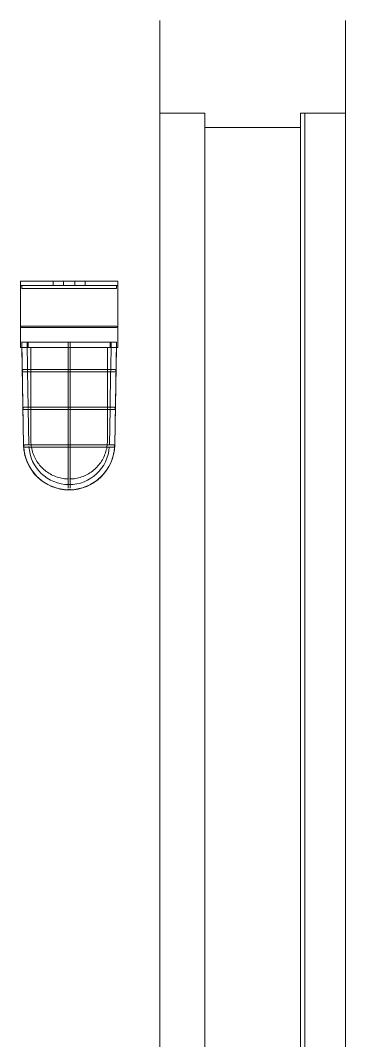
# Model space of a CAD drawing. Header units: inches. Extents: x 9661 to 15313, y -314 to 660.
# Drawn here: x 11729.35 to 11743.36, y 312 to 356 of the extents above; entities that cross this region are included whole.
import ezdxf

# ---------------------------------------------------------------- set-up
doc = ezdxf.new("R2010")
doc.units = ezdxf.units.IN
doc.header["$MEASUREMENT"] = 0
for name, color, linetype, lineweight in [('0-1', 7, 'Continuous', 5), ('0-4', 7, 'Continuous', 9), ('A-DOOR-4', 50, 'Continuous', 20), ('A-DOOR-FRAM-3', 7, 'Continuous', 9), ('A-DOOR-FRAM-4', 50, 'Continuous', 20), ('E-LITE-EQPM', 33, 'Continuous', 9), ('E-LITE-EQPM-1', 55, 'Continuous', 9)]:
    doc.layers.add(name, color=color, linetype=linetype, lineweight=lineweight)

# ---------------------------------------------------------------- blocks, each defined once
blk = doc.blocks.new('Lighting-Flood-Cooper-All-Pro-VT1730-LED - Lighting-Flood-Cooper-All-Pro-VT1730-LED-2281438-BUILDING SECTION - EAST_WEST - COURTYARD - LOOKING NORTH')
at = {"layer": 'E-LITE-EQPM'}
for p, q in [((11729.41308226891, 344.562499999956), (11729.41308226891, 344.4374999999561)), ((11731.16694501856, 344.5624999999558), (11731.25703328937, 344.5624999999558)), ((11731.64413124838, 344.5624999999558), (11731.73421951925, 344.5624999999558)), ((11733.48808226891, 344.4374999999559), (11733.48808226891, 344.562499999956)), ((11729.35058226891, 344.4374999999561), (11729.35058226891, 342.8124999999561)), ((11729.40323365333, 344.4374999999558), (11731.45058226891, 344.4374999999558)), ((11731.45058226891, 344.4374999999558), (11733.49793088449, 344.4374999999558)), ((11733.55058226891, 342.8124999999561), (11733.55058226891, 344.4374999999559)), ((11729.38183226891, 342.8124999999561), (11729.38183226891, 342.7499999999561)), ((11729.40323365333, 342.8124999999558), (11731.45058226891, 342.8124999999558)), ((11731.45058226891, 342.8124999999558), (11733.49793088449, 342.8124999999558)), ((11733.51933226891, 342.7499999999559), (11733.51933226891, 342.8124999999561)), ((11729.35058226891, 342.7499999999561), (11729.35058226891, 342.124999999956)), ((11729.40323365333, 342.7499999999558), (11731.45058226891, 342.7499999999558)), ((11731.45058226891, 342.7499999999558), (11733.49793088449, 342.7499999999558)), ((11733.55058226891, 342.124999999956), (11733.55058226891, 342.7499999999559)), ((11729.40323365333, 342.1249999999558), (11731.45058226891, 342.1249999999558)), ((11729.41100254631, 342.124999999956), (11729.48861865958, 337.6783758488518)), ((11729.66053537372, 340.9113018864432), (11729.63935019434, 342.1249999999558)), ((11729.68246847228, 342.124999999956), (11729.68246847228, 341.8992191039206)), ((11729.68246847228, 341.8992191039204), (11731.40542423104, 341.8992191039204)), ((11729.80057380751, 341.8992191039206), (11729.80057380751, 337.8710982361207)), ((11731.40370726891, 342.1258179569101), (11731.40370726891, 337.6791938058059)), ((11731.45058226891, 342.1249999999558), (11733.49793088449, 342.1249999999558)), ((11731.49574030736, 341.8992191039204), (11733.21869606554, 341.8992191039204)), ((11731.49745726891, 337.6791938058059), (11731.49745726891, 342.1258179569101)), ((11733.10059073032, 337.8710982361205), (11733.10059073032, 341.8992191039206)), ((11733.21869606554, 341.8992191039206), (11733.21869606554, 342.124999999956)), ((11733.24028168546, 340.8913948489021), (11733.26181434347, 342.1249999999558)), ((11733.41254587824, 337.6783758488518), (11733.49016199151, 342.124999999956)), ((11729.87722943557, 340.9396381025955), (11729.59753124272, 340.9396381025956)), ((11729.59916765506, 340.8458881025956), (11730.78404039465, 340.8458881025955)), ((11729.6526572725, 340.9396381025955), (11729.75918393654, 340.9396381025955)), ((11729.7592970234, 340.8458881025955), (11729.65427606952, 340.8458881025955)), ((11729.68886955385, 339.2880377935403), (11729.66083511625, 340.8941296481749)), ((11733.25717343703, 340.9396381025955), (11732.31401694706, 340.9396381025955)), ((11733.02421514182, 340.8458881025955), (11733.25557805297, 340.8458881025955)), ((11733.2468884683, 340.8458881025955), (11733.14186751442, 340.8458881025955)), ((11733.14198060128, 340.9396381025955), (11733.24850726531, 340.9396381025955)), ((11733.21208753531, 339.2761530684467), (11733.23997639801, 340.8739049423526)), ((11729.9151797437, 339.3146381025956), (11729.62589572323, 339.3146381025956)), ((11729.64222539904, 339.3146381025956), (11729.75211889658, 339.3146381025956)), ((11729.716896756, 337.6823604578464), (11729.68937093771, 339.259313531799)), ((11729.76341128264, 339.3146381025957), (11729.80339092451, 339.3146381025957)), ((11733.27526881458, 339.3146381025955), (11732.29982850749, 339.3146381025955)), ((11733.08652840216, 339.3146381025957), (11733.12722577336, 339.3146381025957)), ((11733.14904564124, 339.3146381025955), (11733.25893913877, 339.3146381025955)), ((11733.18426778181, 337.6823604578464), (11733.21158105445, 339.2471367993705)), ((11729.62753213557, 339.2208881025956), (11730.7766568084, 339.2208881025955)), ((11729.75153709605, 339.2208881025956), (11729.64387642542, 339.2208881025956)), ((11729.81463613566, 339.2208881025958), (11729.77393876446, 339.2208881025958)), ((11732.98566055976, 339.2208881025955), (11733.27363240225, 339.2208881025955)), ((11733.13775325518, 339.2208881025958), (11733.09777361331, 339.2208881025958)), ((11733.2572881124, 339.2208881025955), (11733.14962744176, 339.2208881025955)), ((11730.61470565325, 337.6896381025956), (11729.65427970252, 337.6896381025956)), ((11729.65792938639, 337.5958881025956), (11730.24644199949, 337.5958881025956)), ((11729.67085628909, 337.6896381025956), (11729.77142123942, 337.6896381025956)), ((11729.78523454293, 337.5958881025956), (11729.68754394601, 337.5958881025956)), ((11730.61484079555, 337.5958881025956), (11731.02011667314, 337.5958881025956)), ((11731.49745726891, 337.3031312350009), (11731.49745726891, 337.594800794269)), ((11732.28632374227, 337.5958881025955), (11733.24323515142, 337.5958881025955)), ((11733.2468848353, 337.6896381025955), (11732.65466240409, 337.6896381025955)), ((11733.2136205918, 337.5958881025955), (11733.1027421614, 337.5958881025955)), ((11733.12145939537, 337.6896381025955), (11733.23030824873, 337.6896381025955)), ((11731.40370726891, 336.492241220154), (11731.40370726891, 335.9786724492122)), ((11731.40370726891, 335.991086537403), (11731.40370726891, 336.2062154071801)), ((11731.40370726891, 335.9793657968725), (11731.40370726891, 336.2059592330337)), ((11731.49745726891, 336.2062154071801), (11731.49745726891, 335.9910865374027)), ((11731.49745726891, 336.2059592330337), (11731.49745726891, 335.9793657968725)), ((11731.49745726891, 335.9786724492122), (11731.49745726891, 336.2059592330337)), ((11731.40370726891, 335.8441934931814), (11731.40370726891, 335.9779254216012)), ((11731.49745726891, 335.9779254216012), (11731.49745726891, 335.8441934931814))]:
    blk.add_line(p, q, dxfattribs=at)
at = {"layer": 'E-LITE-EQPM', "flags": 128}
for points in [[(11729.47862056278, 340.8458881025959), (11729.47674606274, 340.8459255975962), (11729.4748745615, 340.8460380226129), (11729.47300905306, 340.8462251977901), (11729.47115252185, 340.8464868236877), (11729.4693079379, 340.8468224817595), (11729.46747825217, 340.8472316350246), (11729.46566639175, 340.8477136289251), (11729.46387525525, 340.8482676923732), (11729.4621077081, 340.8488929389858), (11729.46036657799, 340.8495883685019), (11729.45865465035, 340.8503528683823), (11729.45697466393, 340.8511852155905), (11729.45532930632, 340.8520840785484), (11729.45372120975, 340.853048019267), (11729.45215294684, 340.8540754956468), (11729.45062702647, 340.8551648639449), (11729.44914588978, 340.8563143814044), (11729.44771190628, 340.8575222090424), (11729.44632737004, 340.8587864145924), (11729.44499449602, 340.8601049755953), (11729.44371541653, 340.8614757826344), (11729.44249217783, 340.8628966427115), (11729.44132673684, 340.8643652827532), (11729.44022095802, 340.8658793532486), (11729.43917661037, 340.8674364320083), (11729.43819536463, 340.8690340280381), (11729.43727879058, 340.8706695855251), (11729.43642835455, 340.8723404879265), (11729.43564541706, 340.874044062155), (11729.43493123063, 340.8757775828547), (11729.43428693781, 340.8775382767628), (11729.43371356933, 340.8793233271443), (11729.43321204246, 340.8811298782997), (11729.43278315954, 340.8829550401322), (11729.43242760669, 340.8847958927724), (11729.43214595271, 340.8866494912488), (11729.43193864819, 340.8885128701991), (11729.43180602478, 340.8903830486146), (11729.43174829465, 340.8922570346088), (11729.43176555014, 340.8941318302036), (11729.43185776366, 340.8960044361265), (11729.43202478768, 340.8978718566069), (11729.432266355, 340.8997311041711), (11729.43258207917, 340.9015792044191), (11729.43297145508, 340.9034132007845), (11729.43343385984, 340.905230159265), (11729.43396855367, 340.9070271731142), (11729.4345746812, 340.9088013674936), (11729.43525127274, 340.9105499040703), (11729.4359972459, 340.912269985559), (11729.43681140727, 340.9139588601962), (11729.43769245436, 340.9156138261428), (11729.43863897771, 340.9172322358062), (11729.43964946306, 340.9188115000762), (11729.44072229385, 340.9203490924672), (11729.44185575379, 340.9218425531589), (11729.44304802959, 340.923289492933), (11729.44429721384, 340.9246875969945), (11729.44560130814, 340.9260346286753), (11729.44695822619, 340.9273284330118), (11729.44836579723, 340.9285669401931), (11729.44982176945, 340.9297481688722), (11729.45132381358, 340.930870229335), (11729.4528695267, 340.931931326524), (11729.45445643598, 340.9329297629101), (11729.4560820027, 340.933863941208), (11729.45774362632, 340.9347323669321), (11729.45943864858, 340.935533650786), (11729.46116435781, 340.9362665108869), (11729.46291799324, 340.9369297748146), (11729.46469674944, 340.9375223814886), (11729.46649778076, 340.9380433828645), (11729.46831820596, 340.9384919454511), (11729.47015511272, 340.9388673516443), (11729.4720055624, 340.9391690008741), (11729.47386659467, 340.9393964105658), (11729.47573523228, 340.9395492169128), (11729.47760848579, 340.9396271754574), (11729.47862056278, 340.9396381025957)], [(11731.45058226891, 340.9396381025957), (11731.37172483324, 340.9396381025957), (11731.29299355265, 340.9396381025957), (11731.21451438038, 340.9396381025957), (11731.13641286638, 340.9396381025957), (11731.0588139564, 340.9396381025957), (11730.98184179215, 340.9396381025957), (11730.90561951267, 340.9396381025957), (11730.83026905735, 340.9396381025957), (11730.75591097084, 340.9396381025957), (11730.68266421021, 340.9396381025957), (11730.61064595467, 340.9396381025957), (11730.53997141806, 340.9396381025957), (11730.47075366455, 340.9396381025957), (11730.40310342779, 340.9396381025957), (11730.33712893372, 340.9396381025957), (11730.27293572747, 340.9396381025957), (11730.21062650446, 340.9396381025957), (11730.15030094618, 340.9396381025957), (11730.09205556062, 340.9396381025957), (11730.035983528, 340.9396381025957), (11729.9821745516, 340.9396381025957), (11729.9307147143, 340.9396381025957), (11729.88168634086, 340.9396381025957), (11729.83516786624, 340.9396381025957), (11729.79123371005, 340.9396381025957), (11729.74995415758, 340.9396381025957), (11729.71139524731, 340.9396381025957), (11729.67561866527, 340.9396381025957), (11729.64268164635, 340.9396381025957), (11729.61263688277, 340.9396381025957), (11729.58553243973, 340.9396381025957), (11729.56141167855, 340.9396381025957), (11729.54031318733, 340.9396381025957), (11729.52227071913, 340.9396381025957), (11729.50731313806, 340.9396381025957), (11729.49546437305, 340.9396381025957), (11729.48674337961, 340.9396381025957), (11729.48116410947, 340.9396381025957), (11729.47873548826, 340.9396381025957), (11729.47862056278, 340.9396381025957)], [(11729.47862056278, 340.9396381025957), (11729.48019792181, 340.9396381025957), (11729.48492747548, 340.9396381025957), (11729.49280165749, 340.9396381025957), (11729.50380787085, 340.9396381025957), (11729.51792850795, 340.9396381025957), (11729.53514097879, 340.9396381025957), (11729.55541774709, 340.9396381025957), (11729.57872637435, 340.9396381025957)], [(11729.58553243973, 340.8458881025959), (11729.56141167855, 340.8458881025959), (11729.54031318733, 340.8458881025959), (11729.52227071913, 340.8458881025959), (11729.50731313806, 340.8458881025959), (11729.49546437305, 340.8458881025959), (11729.48674337961, 340.8458881025959), (11729.48116410947, 340.8458881025959), (11729.47873548826, 340.8458881025959), (11729.47862056278, 340.8458881025959)], [(11729.47862056278, 340.8458881025959), (11729.48019792181, 340.8458881025959), (11729.48492747548, 340.8458881025959), (11729.49280165749, 340.8458881025959), (11729.50380787085, 340.8458881025959), (11729.51792850795, 340.8458881025959), (11729.53514097879, 340.8458881025959), (11729.55541774709, 340.8458881025959), (11729.57872637435, 340.8458881025959), (11729.60502957173, 340.8458881025959), (11729.63428525973, 340.8458881025959), (11729.66644663548, 340.8458881025959), (11729.70146224766, 340.8458881025959), (11729.73927607874, 340.8458881025959), (11729.77982763467, 340.8458881025959), (11729.8230520416, 340.8458881025959), (11729.86888014971, 340.8458881025959), (11729.9172386438, 340.8458881025959), (11729.96805016059, 340.8458881025959), (11730.02123341251, 340.8458881025959), (11730.07670331767, 340.8458881025959), (11730.13437113609, 340.8458881025959), (11730.19414461153, 340.8458881025959), (11730.25592811921, 340.8458881025959), (11730.31962281868, 340.8458881025959), (11730.38512681201, 340.8458881025959), (11730.45233530678, 340.8458881025959), (11730.52114078375, 340.8458881025957), (11730.59143316882, 340.8458881025957), (11730.66310000918, 340.8458881025957), (11730.73602665316, 340.8458881025957), (11730.8100964337, 340.8458881025957), (11730.88519085495, 340.8458881025957), (11730.96118978185, 340.8458881025957), (11731.03797163233, 340.8458881025957), (11731.11541357181, 340.8458881025957), (11731.19339170971, 340.8458881025957), (11731.27178129763, 340.8458881025957), (11731.35045692897, 340.8458881025957), (11731.4292927395, 340.8458881025957), (11731.45058226891, 340.8458881025957)], [(11729.66644663548, 340.9396381025957), (11729.70146224766, 340.9396381025957), (11729.73927607874, 340.9396381025957), (11729.77982763467, 340.9396381025957)], [(11729.79123371005, 340.8458881025959), (11729.74995415758, 340.8458881025959), (11729.71139524731, 340.8458881025959), (11729.67561866527, 340.8458881025959)], [(11733.42254397504, 340.9396381025957), (11733.42096661601, 340.9396381025957), (11733.41623706234, 340.9396381025957), (11733.40836288033, 340.9396381025957), (11733.39735666697, 340.9396381025957), (11733.38323602987, 340.9396381025957), (11733.36602355903, 340.9396381025957), (11733.34574679073, 340.9396381025957), (11733.32243816347, 340.9396381025957), (11733.29613496609, 340.9396381025957), (11733.26687927809, 340.9396381025957), (11733.23471790234, 340.9396381025957), (11733.19970229016, 340.9396381025957), (11733.16188845908, 340.9396381025957), (11733.12133690315, 340.9396381025957), (11733.07811249622, 340.9396381025957), (11733.03228438811, 340.9396381025957), (11732.98392589402, 340.9396381025957), (11732.93311437723, 340.9396381025957), (11732.87993112532, 340.9396381025957), (11732.82446122015, 340.9396381025957), (11732.76679340174, 340.9396381025957), (11732.70701992629, 340.9396381025957), (11732.64523641861, 340.9396381025957), (11732.58154171915, 340.9396381025957), (11732.51603772582, 340.9396381025957), (11732.44882923104, 340.9396381025957), (11732.38002375407, 340.9396381025957), (11732.309731369, 340.9396381025957), (11732.23806452864, 340.9396381025957), (11732.16513788466, 340.9396381025957), (11732.09106810412, 340.9396381025957), (11732.01597368287, 340.9396381025957), (11731.93997475597, 340.9396381025957), (11731.86319290549, 340.9396381025957), (11731.78575096601, 340.9396381025957), (11731.70777282811, 340.9396381025957), (11731.62938324019, 340.9396381025957), (11731.55070760885, 340.9396381025957), (11731.47187179832, 340.9396381025957), (11731.45058226891, 340.9396381025957)], [(11731.45058226891, 340.8458881025957), (11731.52943970458, 340.8458881025957), (11731.60817098518, 340.8458881025957), (11731.68665015744, 340.8458881025957), (11731.76475167144, 340.8458881025957), (11731.84235058142, 340.8458881025957), (11731.91932274567, 340.8458881025957), (11731.99554502515, 340.8458881025957), (11732.07089548048, 340.8458881025957), (11732.14525356699, 340.8458881025957), (11732.21850032761, 340.8458881025957), (11732.29051858315, 340.8458881025957), (11732.36119311977, 340.8458881025957), (11732.43041087328, 340.8458881025957), (11732.49806111004, 340.8458881025957), (11732.5640356041, 340.8458881025957), (11732.62822881035, 340.8458881025957), (11732.69053803336, 340.8458881025957), (11732.75086359165, 340.8458881025957), (11732.8091089772, 340.8458881025957), (11732.86518100982, 340.8458881025957), (11732.91898998622, 340.8458881025957), (11732.97044982353, 340.8458881025957), (11733.01947819696, 340.8458881025957), (11733.06599667158, 340.8458881025957), (11733.10993082777, 340.8458881025957), (11733.15121038024, 340.8458881025957), (11733.18976929051, 340.8458881025957), (11733.22554587255, 340.8458881025957), (11733.25848289147, 340.8458881025957), (11733.28852765505, 340.8458881025957), (11733.3156320981, 340.8458881025957), (11733.33975285927, 340.8458881025957), (11733.36085135049, 340.8458881025957), (11733.37889381869, 340.8458881025957), (11733.39385139976, 340.8458881025957), (11733.40570016477, 340.8458881025957), (11733.41442115821, 340.8458881025957), (11733.42000042835, 340.8458881025957), (11733.42242904956, 340.8458881025957), (11733.42254397504, 340.8458881025957)], [(11733.10993082777, 340.9396381025957), (11733.15121038024, 340.9396381025957), (11733.18976929051, 340.9396381025957), (11733.22554587255, 340.9396381025957)], [(11733.23471790234, 340.8458881025957), (11733.19970229016, 340.8458881025957), (11733.16188845908, 340.8458881025957), (11733.12133690315, 340.8458881025957)], [(11733.31563209809, 340.9396381025957), (11733.33975285926, 340.9396381025957), (11733.36085135049, 340.9396381025957), (11733.37889381869, 340.9396381025957), (11733.39385139976, 340.9396381025957), (11733.40570016477, 340.9396381025957), (11733.41442115821, 340.9396381025957), (11733.42000042835, 340.9396381025957), (11733.42242904956, 340.9396381025957), (11733.42254397504, 340.9396381025957)], [(11733.42254397504, 340.8458881025957), (11733.42096661601, 340.8458881025957), (11733.41623706234, 340.8458881025957), (11733.40836288033, 340.8458881025957), (11733.39735666697, 340.8458881025957), (11733.38323602987, 340.8458881025957), (11733.36602355903, 340.8458881025957), (11733.34574679073, 340.8458881025957), (11733.32243816347, 340.8458881025957)], [(11733.42254397504, 340.9396381025957), (11733.42441847508, 340.9396006075956), (11733.42628997632, 340.9394881825785), (11733.42815548476, 340.9393010074015), (11733.43001201598, 340.9390393815041), (11733.43185659992, 340.9387037234321), (11733.43368628565, 340.938294570167), (11733.43549814607, 340.9378125762665), (11733.43728928257, 340.9372585128184), (11733.43905682972, 340.9366332662056), (11733.44079795983, 340.9359378366896), (11733.44250988746, 340.9351733368092), (11733.44418987389, 340.9343409896009), (11733.4458352315, 340.9334421266432), (11733.44744332807, 340.9324781859245), (11733.44901159098, 340.9314507095447), (11733.45053751135, 340.9303613412466), (11733.45201864804, 340.9292118237872), (11733.45345263154, 340.9280039961492), (11733.45483716778, 340.9267397905994), (11733.4561700418, 340.9254212295965), (11733.45744912129, 340.924050422557), (11733.45867235999, 340.92262956248), (11733.45983780098, 340.9211609224384), (11733.4609435798, 340.9196468519428), (11733.46198792745, 340.9180897731833), (11733.46296917319, 340.9164921771535), (11733.46388574724, 340.9148566196663), (11733.46473618327, 340.913185717265), (11733.46551912076, 340.9114821430368), (11733.4662333072, 340.9097486223369), (11733.46687760001, 340.9079879284288), (11733.46745096849, 340.9062028780473), (11733.46795249536, 340.9043963268921), (11733.46838137828, 340.9025711650594), (11733.46873693113, 340.9007303124192), (11733.46901858511, 340.8988767139429), (11733.46922588963, 340.8970133349927), (11733.46935851304, 340.895143156577), (11733.46941624318, 340.893269170583), (11733.46939898768, 340.8913943749878), (11733.46930677416, 340.889521769065), (11733.46913975014, 340.8876543485845), (11733.46889818282, 340.8857951010204), (11733.46858245866, 340.8839470007727), (11733.46819308274, 340.8821130044071), (11733.46773067798, 340.8802960459266), (11733.46719598415, 340.8784990320772), (11733.46658985662, 340.876724837698), (11733.46591326508, 340.8749763011213), (11733.46516729192, 340.8732562196327), (11733.46435313055, 340.8715673449954), (11733.46347208345, 340.8699123790489), (11733.46252556011, 340.8682939693854), (11733.46151507476, 340.8667147051152), (11733.46044224397, 340.8651771127243), (11733.45930878403, 340.8636836520327), (11733.45811650824, 340.8622367122586), (11733.45686732398, 340.8608386081969), (11733.45556322969, 340.8594915765163), (11733.45420631163, 340.8581977721798), (11733.45279874059, 340.8569592649984), (11733.45134276837, 340.8557780363192), (11733.44984072424, 340.8546559758566), (11733.44829501112, 340.8535948786678), (11733.44670810184, 340.8525964422817), (11733.44508253512, 340.8516622639834), (11733.4434209115, 340.8507938382594), (11733.44172588924, 340.8499925544054), (11733.44000018001, 340.8492596943047), (11733.43824654458, 340.8485964303769), (11733.43646778838, 340.848003823703), (11733.43466675706, 340.8474828223269), (11733.43284633186, 340.8470342597404), (11733.4310094251, 340.8466588535473), (11733.42915897542, 340.8463572043177), (11733.42729794315, 340.8461297946258), (11733.42542930554, 340.8459769882787), (11733.42355605203, 340.8458990297341), (11733.42254397504, 340.8458881025957)], [(11729.50643189084, 339.2208881025958), (11729.5045573908, 339.2209255975961), (11729.50268588956, 339.2210380226128), (11729.50082038112, 339.2212251977903), (11729.4989638499, 339.2214868236875), (11729.49711926596, 339.2218224817595), (11729.49528958022, 339.2222316350247), (11729.49347771981, 339.222713628925), (11729.49168658331, 339.2232676923733), (11729.48991903615, 339.2238929389858), (11729.48817790604, 339.2245883685018), (11729.48646597841, 339.2253528683824), (11729.48478599198, 339.2261852155905), (11729.48314063438, 339.2270840785484), (11729.48153253781, 339.2280480192671), (11729.4799642749, 339.2290754956469), (11729.47843835452, 339.230164863945), (11729.47695721784, 339.2313143814044), (11729.47552323434, 339.2325222090423), (11729.4741386981, 339.2337864145924), (11729.47280582408, 339.2351049755952), (11729.47152674459, 339.2364757826346), (11729.47030350589, 339.2378966427116), (11729.4691380649, 339.2393652827533), (11729.46803228607, 339.2408793532487), (11729.46698793842, 339.2424364320081), (11729.46600669268, 339.244034028038), (11729.46509011864, 339.2456695855251), (11729.46423968261, 339.2473404879266), (11729.46345674511, 339.249044062155), (11729.46274255868, 339.2507775828548), (11729.46209826586, 339.2525382767627), (11729.46152489739, 339.2543233271443), (11729.46102337052, 339.2561298782996), (11729.4605944876, 339.2579550401322), (11729.46023893474, 339.2597958927723), (11729.45995728077, 339.2616494912487), (11729.45974997625, 339.2635128701991), (11729.45961735284, 339.2653830486145), (11729.4595596227, 339.2672570346087), (11729.45957687819, 339.2691318302037), (11729.45966909171, 339.2710044361264), (11729.45983611574, 339.272871856607), (11729.46007768306, 339.274731104171), (11729.46039340722, 339.2765792044189), (11729.46078278314, 339.2784132007847), (11729.46124518789, 339.280230159265), (11729.46177988173, 339.2820271731142), (11729.46238600926, 339.2838013674934), (11729.4630626008, 339.2855499040703), (11729.46380857396, 339.2872699855591), (11729.46462273532, 339.2889588601961), (11729.46550378242, 339.2906138261427), (11729.46645030576, 339.2922322358062), (11729.46746079111, 339.2938115000763), (11729.46853362191, 339.2953490924671), (11729.46966708185, 339.2968425531589), (11729.47085935764, 339.2982894929331), (11729.4721085419, 339.2996875969945), (11729.47341263619, 339.3010346286753), (11729.47476955425, 339.3023284330119), (11729.47617712529, 339.3035669401932), (11729.4776330975, 339.3047481688722), (11729.47913514164, 339.3058702293349), (11729.48068085475, 339.3069313265239), (11729.48226776403, 339.30792976291), (11729.48389333076, 339.3088639412081), (11729.48555495437, 339.309732366932), (11729.48724997663, 339.3105336507861), (11729.48897568586, 339.3112665108869), (11729.4907293213, 339.3119297748145), (11729.49250807749, 339.3125223814886), (11729.49430910882, 339.3130433828645), (11729.49612953401, 339.3134919454512), (11729.49796644078, 339.3138673516443), (11729.49981689046, 339.3141690008738), (11729.50167792273, 339.3143964105657), (11729.50354656033, 339.3145492169127), (11729.50541981385, 339.3146271754573), (11729.50643189084, 339.3146381025957)], [(11731.45058226891, 339.3146381025957), (11731.37283698973, 339.3146381025957), (11731.29521608642, 339.3146381025957), (11731.21784373585, 339.3146381025957), (11731.14084371729, 339.3146381025957), (11731.06433921433, 339.3146381025957), (11730.98845261787, 339.3146381025957), (11730.91330533027, 339.3146381025957), (11730.83901757116, 339.3146381025957), (11730.7657081851, 339.3146381025957), (11730.69349445148, 339.3146381025957), (11730.62249189687, 339.3146381025957), (11730.55281411019, 339.3146381025957), (11730.48457256106, 339.3146381025957), (11730.4178764214, 339.3146381025957), (11730.35283239078, 339.3146381025957), (11730.2895445258, 339.3146381025957), (11730.22811407354, 339.3146381025957), (11730.1686393096, 339.3146381025957), (11730.11121538094, 339.3146381025957), (11730.05593415358, 339.3146381025957), (11730.00288406569, 339.3146381025957), (11729.9521499861, 339.3146381025957), (11729.90381307852, 339.3146381025957), (11729.85795067169, 339.3146381025957), (11729.81463613566, 339.3146381025957), (11729.77393876447, 339.3146381025957), (11729.73592366521, 339.3146381025957), (11729.70065165395, 339.3146381025957), (11729.66817915837, 339.3146381025957), (11729.63855812755, 339.3146381025957), (11729.61183594881, 339.3146381025957), (11729.58805537193, 339.3146381025957), (11729.56725444077, 339.3146381025957), (11729.54946643238, 339.3146381025957), (11729.53471980378, 339.3146381025957), (11729.52303814643, 339.3146381025957), (11729.51444014849, 339.3146381025957), (11729.50893956492, 339.3146381025957), (11729.50654519547, 339.3146381025957), (11729.50643189084, 339.3146381025957)], [(11729.50643189084, 339.3146381025957), (11729.50798700378, 339.3146381025957), (11729.51264985474, 339.3146381025957), (11729.52041298416, 339.3146381025957), (11729.53126397269, 339.3146381025957), (11729.54518546106, 339.3146381025957), (11729.56215517786, 339.3146381025957), (11729.58214597517, 339.3146381025957), (11729.60512587197, 339.3146381025957)], [(11733.39473264698, 339.3146381025957), (11733.39317753405, 339.3146381025957), (11733.38851468308, 339.3146381025957), (11733.38075155366, 339.3146381025957), (11733.36990056513, 339.3146381025957), (11733.35597907676, 339.3146381025957), (11733.33900935996, 339.3146381025957), (11733.31901856265, 339.3146381025957), (11733.29603866586, 339.3146381025957), (11733.2701064325, 339.3146381025957), (11733.24126334863, 339.3146381025957), (11733.20955555702, 339.3146381025957), (11733.17503378338, 339.3146381025957), (11733.13775325518, 339.3146381025957), (11733.09777361331, 339.3146381025957), (11733.05515881667, 339.3146381025957), (11733.00997703985, 339.3146381025957), (11732.96230056405, 339.3146381025957), (11732.91220566146, 339.3146381025957), (11732.85977247323, 339.3146381025957), (11732.80508488129, 339.3146381025957), (11732.74823037412, 339.3146381025957), (11732.68929990679, 339.3146381025957), (11732.62838775549, 339.3146381025957), (11732.56559136667, 339.3146381025957), (11732.50101120114, 339.3146381025957), (11732.4347505734, 339.3146381025957), (11732.36691548632, 339.3146381025957), (11732.29761446156, 339.3146381025957), (11732.22695836599, 339.3146381025957), (11732.15506023427, 339.3146381025957), (11732.0820350881, 339.3146381025957), (11732.00799975212, 339.3146381025957), (11731.93307266707, 339.3146381025957), (11731.85737370031, 339.3146381025957), (11731.78102395404, 339.3146381025957), (11731.70414557156, 339.3146381025957), (11731.62686154189, 339.3146381025957), (11731.54929550299, 339.3146381025957), (11731.47157154397, 339.3146381025957), (11731.45058226891, 339.3146381025957)], [(11733.28932858901, 339.3146381025957), (11733.31310916589, 339.3146381025957), (11733.33391009705, 339.3146381025957), (11733.35169810544, 339.3146381025957), (11733.36644473404, 339.3146381025957), (11733.37812639139, 339.3146381025957), (11733.38672438933, 339.3146381025957), (11733.39222497291, 339.3146381025957), (11733.39461934235, 339.3146381025957), (11733.39473264698, 339.3146381025957)], [(11733.39473264698, 339.3146381025957), (11733.39660714702, 339.3146006075955), (11733.39847864826, 339.3144881825787), (11733.4003441567, 339.3143010074014), (11733.40220068792, 339.314039381504), (11733.40404527186, 339.313703723432), (11733.4058749576, 339.3132945701669), (11733.40768681801, 339.3128125762665), (11733.40947795451, 339.3122585128185), (11733.41124550167, 339.3116332662057), (11733.41298663178, 339.3109378366897), (11733.41469855941, 339.3101733368091), (11733.41637854584, 339.309340989601), (11733.41802390344, 339.3084421266431), (11733.41963200001, 339.3074781859246), (11733.42120026292, 339.3064507095446), (11733.4227261833, 339.3053613412465), (11733.42420731998, 339.3042118237873), (11733.42564130348, 339.3030039961494), (11733.42702583972, 339.3017397905993), (11733.42835871375, 339.3004212295965), (11733.42963779323, 339.2990504225569), (11733.43086103193, 339.2976295624801), (11733.43202647292, 339.2961609224384), (11733.43313225175, 339.2946468519428), (11733.4341765994, 339.2930897731834), (11733.43515784514, 339.2914921771535), (11733.43607441918, 339.2898566196664), (11733.43692485521, 339.2881857172649), (11733.43770779271, 339.2864821430367), (11733.43842197914, 339.2847486223368), (11733.43906627196, 339.2829879284288), (11733.43963964044, 339.2812028780472), (11733.4401411673, 339.2793963268919), (11733.44057005022, 339.2775711650595), (11733.44092560308, 339.2757303124192), (11733.44120725705, 339.2738767139428), (11733.44141456157, 339.2720133349924), (11733.44154718498, 339.270143156577), (11733.44160491512, 339.2682691705829), (11733.44158765963, 339.2663943749878), (11733.44149544611, 339.2645217690651), (11733.44132842209, 339.2626543485845), (11733.44108685476, 339.2607951010205), (11733.4407711306, 339.2589470007727), (11733.44038175468, 339.257113004407), (11733.43991934993, 339.2552960459267), (11733.43938465609, 339.2534990320773), (11733.43877852856, 339.2517248376981), (11733.43810193702, 339.2499763011213), (11733.43735596387, 339.2482562196326), (11733.4365418025, 339.2465673449954), (11733.4356607554, 339.2449123790488), (11733.43471423206, 339.2432939693853), (11733.43370374671, 339.2417147051152), (11733.43263091591, 339.2401771127244), (11733.43149745597, 339.2386836520326), (11733.43030518018, 339.2372367122586), (11733.42905599592, 339.235838608197), (11733.42775190163, 339.2344915765164), (11733.42639498357, 339.2331977721798), (11733.42498741253, 339.2319592649983), (11733.42353144032, 339.2307780363194), (11733.42202939618, 339.2296559758568), (11733.42048368306, 339.2285948786678), (11733.41889677379, 339.2275964422815), (11733.41727120706, 339.2266622639835), (11733.41560958345, 339.2257938382595), (11733.41391456119, 339.2249925544056), (11733.41218885195, 339.2242596943048), (11733.41043521652, 339.223596430377), (11733.40865646033, 339.2230038237029), (11733.406855429, 339.222482822327), (11733.40503500381, 339.2220342597403), (11733.40319809704, 339.2216588535472), (11733.40134764736, 339.2213572043177), (11733.39948661509, 339.2211297946258), (11733.39761797749, 339.2209769882788), (11733.39574472397, 339.2208990297342), (11733.39473264698, 339.2208881025958)], [(11729.6118359488, 339.2208881025958), (11729.58805537193, 339.2208881025958), (11729.56725444077, 339.2208881025958), (11729.54946643238, 339.2208881025958), (11729.53471980378, 339.2208881025958), (11729.52303814643, 339.2208881025958), (11729.51444014849, 339.2208881025958), (11729.50893956491, 339.2208881025958), (11729.50654519547, 339.2208881025958), (11729.50643189084, 339.2208881025958)], [(11729.50643189084, 339.2208881025958), (11729.50798700378, 339.2208881025958), (11729.51264985474, 339.2208881025958), (11729.52041298416, 339.2208881025958), (11729.53126397269, 339.2208881025958), (11729.54518546106, 339.2208881025958), (11729.56215517787, 339.2208881025958), (11729.58214597517, 339.2208881025958), (11729.60512587197, 339.2208881025958), (11729.63105810532, 339.2208881025958), (11729.65990118919, 339.2208881025958), (11729.6916089808, 339.2208881025958), (11729.72613075444, 339.2208881025958), (11729.76341128264, 339.2208881025958), (11729.80339092451, 339.2208881025958), (11729.84600572115, 339.2208881025958), (11729.89118749797, 339.2208881025958), (11729.93886397377, 339.2208881025958), (11729.98895887636, 339.2208881025958), (11730.04139206459, 339.2208881025958), (11730.09607965653, 339.2208881025958), (11730.1529341637, 339.2208881025958), (11730.21186463103, 339.2208881025958), (11730.27277678233, 339.2208881025958), (11730.33557317115, 339.2208881025958), (11730.40015333668, 339.2208881025958), (11730.46641396442, 339.2208881025958), (11730.5342490515, 339.2208881025958), (11730.60355007626, 339.2208881025958), (11730.67420617184, 339.2208881025958), (11730.74610430355, 339.2208881025958), (11730.81912944972, 339.2208881025958), (11730.8931647857, 339.2208881025958), (11730.96809187075, 339.2208881025958), (11731.04379083751, 339.2208881025958), (11731.12014058378, 339.2208881025958), (11731.19701896626, 339.2208881025958), (11731.27430299593, 339.2208881025958), (11731.35186903483, 339.2208881025958), (11731.42959299385, 339.2208881025958), (11731.45058226891, 339.2208881025958)], [(11731.45058226891, 339.2208881025958), (11731.52832754809, 339.2208881025958), (11731.6059484514, 339.2208881025958), (11731.68332080197, 339.2208881025958), (11731.76032082053, 339.2208881025958), (11731.83682532349, 339.2208881025958), (11731.91271191995, 339.2208881025958), (11731.98785920755, 339.2208881025958), (11732.06214696666, 339.2208881025958), (11732.13545635272, 339.2208881025958), (11732.20767008634, 339.2208881025958), (11732.27867264096, 339.2208881025958), (11732.34835042763, 339.2208881025958), (11732.41659197676, 339.2208881025958), (11732.48328811643, 339.2208881025958), (11732.54833214704, 339.2208881025958), (11732.61162001202, 339.2208881025958), (11732.67305046429, 339.2208881025958), (11732.73252522822, 339.2208881025958), (11732.78994915688, 339.2208881025958), (11732.84523038425, 339.2208881025958), (11732.89828047213, 339.2208881025958), (11732.94901455172, 339.2208881025958), (11732.9973514593, 339.2208881025958), (11733.04321386614, 339.2208881025958), (11733.08652840216, 339.2208881025958), (11733.12722577336, 339.2208881025958), (11733.16524087261, 339.2208881025958), (11733.20051288387, 339.2208881025958), (11733.23298537945, 339.2208881025958), (11733.26260641027, 339.2208881025958), (11733.28932858902, 339.2208881025958), (11733.31310916589, 339.2208881025958), (11733.33391009705, 339.2208881025958), (11733.35169810544, 339.2208881025958), (11733.36644473404, 339.2208881025958), (11733.37812639139, 339.2208881025958), (11733.38672438933, 339.2208881025958), (11733.39222497291, 339.2208881025958), (11733.39461934235, 339.2208881025958), (11733.39473264698, 339.2208881025958)], [(11733.39473264698, 339.2208881025958), (11733.39317753405, 339.2208881025958), (11733.38851468308, 339.2208881025958), (11733.38075155366, 339.2208881025958), (11733.36990056513, 339.2208881025958), (11733.35597907676, 339.2208881025958), (11733.33900935996, 339.2208881025958), (11733.31901856265, 339.2208881025958), (11733.29603866586, 339.2208881025958)], [(11733.41254587824, 337.6783758488518), (11733.37476551121, 337.3279236539444), (11733.27489709761, 336.989884607366), (11733.11616311362, 336.6751662898553), (11732.90368546386, 336.3939237870238), (11732.64432021167, 336.1552320129616), (11732.34643635306, 335.9667928879746), (11732.01964577242, 335.8346868190188), (11731.67449309376, 335.7631765018617), (11731.32211543495, 335.7545693757353), (11730.97388304391, 335.8091431686835), (11730.64103241227, 335.9251369360496), (11730.33430370505, 336.0988078812678), (11730.06359420532, 336.3245521255076), (11729.83763895645, 336.5950855292739), (11729.66372890645, 336.9016787313465), (11729.5474756494, 337.2344388210117), (11729.48861865958, 337.6783758488518)], [(11729.53706990947, 337.5958881025959), (11729.53519540943, 337.5959255975961), (11729.53332390819, 337.596038022613), (11729.53145839976, 337.5962251977902), (11729.52960186854, 337.5964868236876), (11729.52775728459, 337.5968224817596), (11729.52592759886, 337.5972316350247), (11729.52411573845, 337.597713628925), (11729.52232460194, 337.5982676923731), (11729.52055705479, 337.5988929389859), (11729.51881592468, 337.5995883685019), (11729.51710399705, 337.6003528683823), (11729.51542401062, 337.6011852155906), (11729.51377865301, 337.6020840785485), (11729.51217055645, 337.603048019267), (11729.51060229353, 337.6040754956468), (11729.50907637316, 337.6051648639449), (11729.50759523647, 337.6063143814043), (11729.50616125297, 337.6075222090423), (11729.50477671673, 337.6087864145923), (11729.50344384271, 337.6101049755952), (11729.50216476322, 337.6114757826345), (11729.50094152452, 337.6128966427115), (11729.49977608353, 337.6143652827532), (11729.49867030471, 337.6158793532487), (11729.49762595706, 337.6174364320082), (11729.49664471132, 337.619034028038), (11729.49572813728, 337.6206695855252), (11729.49487770125, 337.6223404879265), (11729.49409476375, 337.6240440621549), (11729.49338057732, 337.6257775828548), (11729.4927362845, 337.6275382767627), (11729.49216291602, 337.6293233271442), (11729.49166138915, 337.6311298782996), (11729.49123250623, 337.6329550401321), (11729.49087695338, 337.6347958927724), (11729.4905952994, 337.6366494912488), (11729.49038799489, 337.6385128701992), (11729.49025537147, 337.6403830486146), (11729.49019764134, 337.6422570346087), (11729.49021489683, 337.6441318302037), (11729.49030711035, 337.6460044361265), (11729.49047413437, 337.647871856607), (11729.49071570169, 337.6497311041711), (11729.49103142586, 337.6515792044188), (11729.49142080178, 337.6534132007846), (11729.49188320653, 337.6552301592649), (11729.49241790037, 337.6570271731143), (11729.4930240279, 337.6588013674935), (11729.49370061944, 337.6605499040702), (11729.49444659259, 337.6622699855589), (11729.49526075396, 337.6639588601961), (11729.49614180106, 337.6656138261428), (11729.4970883244, 337.6672322358061), (11729.49809880975, 337.6688115000763), (11729.49917164054, 337.6703490924672), (11729.50030510048, 337.671842553159), (11729.50149737628, 337.6732894929331), (11729.50274656053, 337.6746875969946), (11729.50405065483, 337.6760346286752), (11729.50540757288, 337.6773284330117), (11729.50681514393, 337.6785669401932), (11729.50827111614, 337.6797481688723), (11729.50977316028, 337.6808702293349), (11729.51131887339, 337.6819313265239), (11729.51290578267, 337.68292976291), (11729.51453134939, 337.6838639412081), (11729.51619297301, 337.6847323669321), (11729.51788799527, 337.6855336507861), (11729.5196137045, 337.6862665108868), (11729.52136733993, 337.6869297748146), (11729.52314609613, 337.6875223814885), (11729.52494712746, 337.6880433828646), (11729.52676755265, 337.6884919454511), (11729.52860445941, 337.6888673516442), (11729.5304549091, 337.689169000874), (11729.53231594137, 337.6893964105658), (11729.53418457897, 337.6895492169128), (11729.53605783249, 337.6896271754574), (11729.53706990947, 337.6896381025958)], [(11731.45058226891, 337.6896381025958), (11731.3740621837, 337.6896381025958), (11731.2976645143, 337.6896381025958), (11731.22151148069, 337.6896381025958), (11731.14572491147, 337.6896381025958), (11731.07042604899, 337.6896381025958), (11730.99573535537, 337.6896381025958), (11730.92177231978, 337.6896381025958), (11730.84865526731, 337.6896381025958), (11730.77650116963, 337.6896381025958), (11730.70542545791, 337.6896381025958), (11730.63554183814, 337.6896381025958), (11730.56696210918, 337.6896381025958), (11730.49979598399, 337.6896381025958), (11730.43415091403, 337.6896381025958), (11730.37013191741, 337.6896381025958), (11730.30784141087, 337.6896381025958), (11730.24737904592, 337.6896381025958), (11730.18884154947, 337.6896381025958), (11730.13232256901, 337.6896381025958), (11730.07791252286, 337.6896381025958), (11730.02569845548, 337.6896381025958), (11729.97576389824, 337.6896381025958), (11729.92818873578, 337.6896381025958), (11729.88304907822, 337.6896381025958), (11729.84041713937, 337.6896381025958), (11729.80036112125, 337.6896381025958), (11729.76294510493, 337.6896381025958), (11729.72822894807, 337.6896381025958), (11729.69626818911, 337.6896381025958), (11729.66711395843, 337.6896381025958), (11729.64081289661, 337.6896381025958), (11729.61740707971, 337.6896381025958), (11729.59693395206, 337.6896381025958), (11729.57942626629, 337.6896381025958), (11729.56491203097, 337.6896381025958), (11729.55341446578, 337.6896381025958), (11729.54495196436, 337.6896381025958), (11729.53953806492, 337.6896381025958), (11729.53718142853, 337.6896381025958), (11729.53706990947, 337.6896381025958)], [(11729.53706990947, 337.6896381025958), (11729.53860051526, 337.6896381025958), (11729.54318988399, 337.6896381025958), (11729.55083067365, 337.6896381025958), (11729.5615106606, 337.6896381025958), (11729.57521275914, 337.6896381025958), (11729.59191504884, 337.6896381025958), (11729.6115908096, 337.6896381025958), (11729.63420856439, 337.6896381025958)], [(11729.6408128966, 337.5958881025958), (11729.61740707971, 337.5958881025958), (11729.59693395206, 337.5958881025958), (11729.57942626629, 337.5958881025958), (11729.56491203097, 337.5958881025958), (11729.55341446578, 337.5958881025958), (11729.54495196436, 337.5958881025959), (11729.53953806492, 337.5958881025959), (11729.53718142853, 337.5958881025959), (11729.53706990947, 337.5958881025959)], [(11729.53706990947, 337.5958881025959), (11729.53860051526, 337.5958881025959), (11729.54318988399, 337.5958881025959), (11729.55083067365, 337.5958881025959), (11729.5615106606, 337.5958881025959), (11729.57521275914, 337.5958881025959), (11729.59191504884, 337.5958881025959), (11729.6115908096, 337.5958881025959), (11729.6342085644, 337.5958881025959), (11729.65973212964, 337.5958881025958), (11729.68812067309, 337.5958881025958), (11729.71932877912, 337.5958881025958), (11729.75330652141, 337.5958881025958), (11729.78999954284, 337.5958881025958), (11729.82934914239, 337.5958881025958), (11729.8712923691, 337.5958881025958), (11729.91576212275, 337.5958881025958), (11729.96268726122, 337.5958881025958), (11730.0119927143, 337.5958881025958), (11730.06359960379, 337.5958881025958), (11730.11742536967, 337.5958881025958), (11730.1733839022, 337.5958881025958), (11730.23138567966, 337.5958881025958), (11730.29133791158, 337.5958881025958), (11730.35314468718, 337.5958881025958), (11730.4167071288, 337.5958881025958), (11730.4819235501, 337.5958881025958), (11730.54868961871, 337.5958881025958), (11730.61689852317, 337.5958881025958), (11730.68644114378, 337.5958881025958), (11730.75720622718, 337.5958881025958), (11730.82908056434, 337.5958881025958), (11730.90194917164, 337.5958881025958), (11730.97569547486, 337.5958881025958), (11731.05020149565, 337.5958881025958), (11731.12534804027, 337.5958881025958), (11731.20101489028, 337.5958881025958), (11731.27708099485, 337.5958881025958), (11731.35342466445, 337.5958881025958), (11731.42992376549, 337.5958881025958), (11731.45058226891, 337.5958881025958)], [(11729.71932877912, 337.6896381025958), (11729.75330652141, 337.6896381025958), (11729.78999954284, 337.6896381025958), (11729.82934914239, 337.6896381025958)], [(11729.84041713937, 337.5958881025958), (11729.80036112125, 337.5958881025958), (11729.76294510493, 337.5958881025958), (11729.72822894807, 337.5958881025958)], [(11731.38459952914, 336.2224096054942), (11731.31872234767, 336.2263669863794), (11731.25305611395, 336.2329555864068), (11731.18770587994, 336.242164865222), (11731.12277619208, 336.2539800899434), (11731.05837092401, 336.2683823587317), (11730.99459311042, 336.2853486310295), (11730.93154478222, 336.3048517644203), (11730.86932680327, 336.326860558051), (11730.80803870908, 336.3513398025468), (11730.74777854751, 336.3782503363385), (11730.68864272197, 336.4075491083124), (11730.63072583716, 336.4391892466838), (11730.57412054776, 336.4731201339807), (11730.51891741014, 336.5092874880217), (11730.46520473755, 336.5476334487553), (11730.41306845881, 336.5880966708247), (11730.36259198084, 336.6306124217062), (11730.31385605524, 336.6751126852679), (11730.26693864909, 336.7215262705809), (11730.22191482023, 336.7697789258099), (11730.17885659719, 336.8197934569998), (11730.13783286394, 336.8714898515699), (11730.0989092497, 336.9247854063168), (11730.06214802395, 336.9795948597222), (11730.02760799681, 337.0358305283525), (11729.99534442495, 337.0934024471343), (11729.96540892321, 337.152218513279), (11729.937849382, 337.2121846336273), (11729.91270989071, 337.2732048751787), (11729.89003066716, 337.3351816185642), (11729.86984799327, 337.3980157142148), (11729.85219415703, 337.4616066409815), (11729.83709740078, 337.5258526669469), (11729.82458187614, 337.5906510121748), (11729.81466760526, 337.6558980131352), (11729.80737044887, 337.7214892885453), (11729.80270208086, 337.7873199063569), (11729.80066996962, 337.8532845516243), (11729.80057380751, 337.8710982361207)], [(11731.40370726891, 337.6791938058059), (11731.40370726891, 336.8601147998103), (11731.40370726891, 336.2062154071801), (11731.40370726891, 335.8441934931814)], [(11733.36409462835, 337.6896381025958), (11733.36256402256, 337.6896381025958), (11733.35797465383, 337.6896381025958), (11733.35033386417, 337.6896381025958), (11733.33965387722, 337.6896381025958), (11733.32595177868, 337.6896381025958), (11733.30924948898, 337.6896381025958), (11733.28957372822, 337.6896381025958), (11733.26695597343, 337.6896381025958), (11733.24143240818, 337.6896381025958), (11733.21304386473, 337.6896381025958), (11733.1818357587, 337.6896381025958), (11733.14785801641, 337.6896381025958), (11733.11116499498, 337.6896381025958), (11733.07181539543, 337.6896381025958), (11733.02987216872, 337.6896381025958), (11732.98540241507, 337.6896381025958), (11732.9384772766, 337.6896381025958), (11732.88917182352, 337.6896381025958), (11732.83756493403, 337.6896381025958), (11732.78373916815, 337.6896381025958), (11732.72778063562, 337.6896381025958), (11732.66977885816, 337.6896381025958), (11732.60982662624, 337.6896381025958), (11732.54801985064, 337.6896381025958), (11732.48445740902, 337.6896381025958), (11732.41924098772, 337.6896381025958), (11732.35247491911, 337.6896381025958), (11732.28426601465, 337.6896381025958), (11732.21472339404, 337.6896381025958), (11732.14395831064, 337.6896381025958), (11732.07208397348, 337.6896381025958), (11731.99921536618, 337.6896381025958), (11731.92546906296, 337.6896381025958), (11731.85096304216, 337.6896381025958), (11731.77581649755, 337.6896381025958), (11731.70014964754, 337.6896381025958), (11731.62408354297, 337.6896381025958), (11731.54773987337, 337.6896381025958), (11731.47124077233, 337.6896381025958), (11731.45058226891, 337.6896381025958)], [(11731.45058226891, 337.5958881025958), (11731.52710235412, 337.5958881025958), (11731.60350002352, 337.5958881025958), (11731.67965305713, 337.5958881025958), (11731.75543962635, 337.5958881025958), (11731.83073848883, 337.5958881025958), (11731.90542918245, 337.5958881025958), (11731.97939221804, 337.5958881025958), (11732.05250927052, 337.5958881025958), (11732.12466336819, 337.5958881025958), (11732.19573907991, 337.5958881025958), (11732.26562269969, 337.5958881025958), (11732.33420242864, 337.5958881025958), (11732.40136855383, 337.5958881025958), (11732.46701362379, 337.5958881025958), (11732.53103262042, 337.5958881025958), (11732.59332312696, 337.5958881025958), (11732.6537854919, 337.5958881025958), (11732.71232298835, 337.5958881025958), (11732.76884196881, 337.5958881025958), (11732.82325201496, 337.5958881025958), (11732.87546608235, 337.5958881025958), (11732.92540063958, 337.5958881025958), (11732.97297580204, 337.5958881025958), (11733.0181154596, 337.5958881025958), (11733.06074739845, 337.5958881025958), (11733.10080341657, 337.5958881025958), (11733.13821943289, 337.5958881025958), (11733.17293558975, 337.5958881025958), (11733.20489634872, 337.5958881025958), (11733.23405057939, 337.5958881025958), (11733.26035164121, 337.5958881025958), (11733.28375745811, 337.5958881025958), (11733.30423058576, 337.5958881025958), (11733.32173827153, 337.5958881025958), (11733.33625250685, 337.5958881025958), (11733.34775007204, 337.5958881025958), (11733.35621257346, 337.5958881025958), (11733.3616264729, 337.5958881025958), (11733.36398310929, 337.5958881025958), (11733.36409462835, 337.5958881025958)], [(11733.10059073032, 337.8710982361205), (11733.09927089954, 337.8051154963468), (11733.09531351865, 337.739238314881), (11733.08872491862, 337.6735720811606), (11733.07951563981, 337.6082218471514), (11733.06770041509, 337.5432921592873), (11733.0532981463, 337.4788868912179), (11733.036331874, 337.415109077633), (11733.01682874061, 337.3520607494291), (11732.99481994698, 337.2898427704822), (11732.97034070248, 337.2285546762854), (11732.94343016869, 337.1682945147159), (11732.91413139672, 337.1091586891771), (11732.88249125835, 337.0512418043748), (11732.84856037105, 336.9946365149701), (11732.81239301701, 336.9394333773507), (11732.77404705628, 336.8857207047607), (11732.73358383421, 336.8335844260184), (11732.69106808333, 336.7831079480477), (11732.64656781976, 336.7343720224455), (11732.60015423445, 336.6874546162966), (11732.55190157922, 336.6424307874424), (11732.50188704803, 336.5993725644043), (11732.45019065346, 336.5583488311539), (11732.39689509871, 336.5194252169132), (11732.34208564531, 336.4826639911615), (11732.28584997668, 336.4481239640185), (11732.2282780579, 336.4158603921592), (11732.16946199175, 336.3859248904159), (11732.1094958714, 336.3583653492057), (11732.04847562985, 336.3332258579154), (11731.98649888647, 336.3105466343683), (11731.92366479082, 336.2903639604842), (11731.86007386405, 336.2727101242357), (11731.79582783808, 336.2576133679948), (11731.73102949286, 336.2450978433514), (11731.6657824919, 336.2351835724748), (11731.60019121649, 336.2278864160834), (11731.53436059867, 336.2232180480709), (11731.46839595341, 336.2211859368303)], [(11731.49745726891, 335.8441934931814), (11731.49745726891, 336.2062154071801), (11731.49745726891, 336.8601147998103), (11731.49745726891, 337.6791938058059)], [(11733.06074739845, 337.6896381025958), (11733.10080341657, 337.6896381025958), (11733.13821943289, 337.6896381025958), (11733.17293558975, 337.6896381025958)], [(11733.14785801641, 337.5958881025958), (11733.11116499498, 337.5958881025958), (11733.07181539543, 337.5958881025958)], [(11733.26035164121, 337.6896381025958), (11733.28375745811, 337.6896381025958), (11733.30423058576, 337.6896381025958), (11733.32173827153, 337.6896381025958), (11733.33625250685, 337.6896381025958), (11733.34775007204, 337.6896381025958), (11733.35621257346, 337.6896381025958), (11733.3616264729, 337.6896381025958), (11733.36398310929, 337.6896381025958), (11733.36409462835, 337.6896381025958)], [(11733.36409462835, 337.5958881025958), (11733.36256402256, 337.5958881025958), (11733.35797465383, 337.5958881025958), (11733.35033386417, 337.5958881025958), (11733.33965387722, 337.5958881025958), (11733.32595177868, 337.5958881025958), (11733.30924948898, 337.5958881025958), (11733.28957372822, 337.5958881025958), (11733.26695597343, 337.5958881025958)], [(11733.36409462835, 337.6896381025958), (11733.36596912839, 337.6896006075955), (11733.36784062963, 337.6894881825786), (11733.36970613806, 337.6893010074014), (11733.37156266928, 337.6890393815041), (11733.37340725323, 337.688703723432), (11733.37523693896, 337.6882945701669), (11733.37704879937, 337.6878125762666), (11733.37883993588, 337.6872585128183), (11733.38060748303, 337.6866332662057), (11733.38234861314, 337.6859378366896), (11733.38406054077, 337.6851733368092), (11733.3857405272, 337.684340989601), (11733.38738588481, 337.6834421266431), (11733.38899398137, 337.6824781859245), (11733.39056224429, 337.6814507095447), (11733.39208816466, 337.6803613412466), (11733.39356930135, 337.6792118237871), (11733.39500328485, 337.6780039961491), (11733.39638782109, 337.6767397905991), (11733.39772069511, 337.6754212295964), (11733.3989997746, 337.6740504225571), (11733.4002230133, 337.67262956248), (11733.40138845429, 337.6711609224383), (11733.40249423311, 337.6696468519429), (11733.40353858076, 337.6680897731833), (11733.4045198265, 337.6664921771536), (11733.40543640054, 337.6648566196664), (11733.40628683657, 337.663185717265), (11733.40706977407, 337.6614821430367), (11733.4077839605, 337.6597486223368), (11733.40842825332, 337.6579879284289), (11733.4090016218, 337.6562028780473), (11733.40950314867, 337.654396326892), (11733.40993203159, 337.6525711650594), (11733.41028758444, 337.6507303124191), (11733.41056923842, 337.6488767139429), (11733.41077654293, 337.6470133349924), (11733.41090916635, 337.6451431565771), (11733.41096689648, 337.6432691705827), (11733.41094964099, 337.6413943749879), (11733.41085742747, 337.639521769065), (11733.41069040345, 337.6376543485846), (11733.41044883613, 337.6357951010204), (11733.41013311196, 337.6339470007728), (11733.40974373605, 337.632113004407), (11733.40928133129, 337.6302960459265), (11733.40874663745, 337.6284990320773), (11733.40814050993, 337.6267248376981), (11733.40746391839, 337.6249763011214), (11733.40671794523, 337.6232562196325), (11733.40590378386, 337.6215673449955), (11733.40502273676, 337.6199123790487), (11733.40407621342, 337.6182939693854), (11733.40306572807, 337.6167147051153), (11733.40199289728, 337.6151771127243), (11733.40085943734, 337.6136836520328), (11733.39966716154, 337.6122367122585), (11733.39841797729, 337.610838608197), (11733.39711388299, 337.6094915765162), (11733.39575696494, 337.6081977721797), (11733.39434939389, 337.6069592649984), (11733.39289342168, 337.6057780363193), (11733.39139137755, 337.6046559758567), (11733.38984566443, 337.6035948786677), (11733.38825875515, 337.6025964422816), (11733.38663318842, 337.6016622639835), (11733.38497156481, 337.6007938382594), (11733.38327654255, 337.5999925544055), (11733.38155083332, 337.5992596943047), (11733.37979719789, 337.5985964303769), (11733.37801844169, 337.598003823703), (11733.37621741036, 337.597482822327), (11733.37439698517, 337.5970342597404), (11733.3725600784, 337.5966588535474), (11733.37070962873, 337.5963572043176), (11733.36884859646, 337.5961297946259), (11733.36697995885, 337.5959769882787), (11733.36510670533, 337.5958990297341), (11733.36409462835, 337.5958881025958)], [(11731.40371147769, 335.7965993992047), (11731.40429558566, 335.7898252862533), (11731.40585384303, 335.7832069677542), (11731.40835346092, 335.7768837114759), (11731.41174184988, 335.7709885815669), (11731.41594772271, 335.7656456426645), (11731.4208825892, 335.7609673512662), (11731.42630843383, 335.7571330920325), (11731.4378047407, 335.7521344157296), (11731.44859303395, 335.7504018008157), (11731.45810889337, 335.7509677003235), (11731.46617237105, 335.753027676622), (11731.47282026019, 335.7559694867102), (11731.48315105804, 335.7635199719546), (11731.4892889388, 335.7707917370773), (11731.49284018504, 335.7769442255635), (11731.49633579548, 335.7870368176627), (11731.49745306013, 335.7965993992047)]]:
    blk.add_lwpolyline(points, dxfattribs=at)
at = {"layer": 'E-LITE-EQPM'}
blk.add_arc((11731.45058226891, 337.7126220510392), 1.733949601826651, 182.8304708900215, 356.5654705706224, dxfattribs=at)
at = {"layer": 'E-LITE-EQPM-1'}
for p, q in [((11729.35058226891, 341.8992191039435), (11729.35058226891, 344.7499999999583)), ((11729.35058226891, 344.7499999999583), (11733.55058226891, 344.7499999999583)), ((11729.35058226891, 344.7499999999598), (11729.35058226891, 344.5624999999586)), ((11729.35058226891, 344.7499999999595), (11730.76674888514, 344.7499999999595)), ((11730.76674888514, 344.5624999999583), (11729.35058226891, 344.5624999999583)), ((11730.76674888514, 344.7499999999595), (11731.12985651304, 344.7499999999595)), ((11730.76674888514, 344.7499999999595), (11730.76674888514, 344.5624999999583)), ((11731.12985651304, 344.5624999999583), (11730.76674888514, 344.5624999999583)), ((11731.12985651304, 344.7499999999595), (11731.20893746695, 344.7499999999595)), ((11731.20893746695, 344.5624999999583), (11731.12985651304, 344.5624999999583)), ((11731.20893746695, 344.7499999999595), (11731.17547784039, 344.7499999999595)), ((11731.20893746695, 344.7499999999595), (11731.69222707085, 344.7499999999595)), ((11731.26318305736, 344.7499999999595), (11731.20893746695, 344.7499999999595)), ((11731.20893746695, 344.5624999999583), (11731.20893746695, 344.7499999999595)), ((11731.20893746695, 344.5624999999583), (11731.20893746695, 344.7499999999595)), ((11731.69222707085, 344.5624999999583), (11731.20893746695, 344.5624999999583)), ((11731.69222707085, 344.7499999999595), (11731.63798148039, 344.7499999999595)), ((11731.69222707085, 344.7499999999595), (11731.77130802478, 344.7499999999595)), ((11731.7256866974, 344.7499999999595), (11731.69222707085, 344.7499999999595)), ((11731.69222707085, 344.5624999999583), (11731.69222707085, 344.7499999999595)), ((11731.69222707085, 344.5624999999583), (11731.69222707085, 344.7499999999595)), ((11731.77130802478, 344.5624999999583), (11731.69222707085, 344.5624999999583)), ((11731.77130802478, 344.7499999999595), (11732.13441565268, 344.7499999999595)), ((11732.13441565268, 344.5624999999583), (11731.77130802478, 344.5624999999583)), ((11732.13441565268, 344.7499999999595), (11733.55058226891, 344.7499999999595)), ((11732.13441565268, 344.5624999999583), (11732.13441565268, 344.7499999999595)), ((11733.55058226891, 344.5624999999583), (11732.13441565268, 344.5624999999583)), ((11733.55058226891, 344.7499999999583), (11733.55058226891, 341.8992191039435)), ((11733.55058226891, 344.5624999999586), (11733.55058226891, 344.7499999999598)), ((11733.55058226891, 341.8992191039435), (11729.35058226891, 341.8992191039435)), ((11729.4149266398, 341.8992191039435), (11729.48860782348, 337.6780269177827)), ((11733.48623789802, 341.8992191039435), (11733.41255671434, 337.6780269177827))]:
    blk.add_line(p, q, dxfattribs=at)
blk.add_arc((11731.45058226891, 337.7122733091151), 1.962273309156124, 180.9999999999994, 358.9999999999998, dxfattribs=at)
blk = doc.blocks.new('HOLLOW METAL - UNIT DOOR-V16-BUILDING SECTION - EAST_WEST - COURTYARD - LOOKING NORTH')
at = {"layer": 'A-DOOR-4'}
for p, q in [((11741.61439611133, 351.9999999999583), (11741.61439611133, 267.9999999999578)), ((11743.36439611133, 351.9999999999583), (11741.61439611133, 351.9999999999583)), ((11743.36439611133, 267.9999999999578), (11743.36439611133, 351.9999999999583))]:
    blk.add_line(p, q, dxfattribs=at)
at = {"layer": 'A-DOOR-FRAM-3'}
for p, q in [((11735.36439611132, 267.999999999958), (11735.36439611132, 351.9999999999584)), ((11737.30189611132, 267.999999999958), (11737.30189611132, 351.3749999999583)), ((11741.42689611132, 267.999999999958), (11741.42689611132, 351.3749999999583))]:
    blk.add_line(p, q, dxfattribs=at)
at = {"layer": 'A-DOOR-FRAM-4'}
for p, q in [((11735.36439611133, 355.9999999999582), (11735.36439611133, 351.9999999999584)), ((11743.36439611133, 351.9999999999584), (11743.36439611133, 355.9999999999582)), ((11735.36439611133, 351.9999999999584), (11737.30189611133, 351.9999999999584)), ((11737.30189611133, 351.9999999999584), (11737.30189611133, 351.3749999999583)), ((11741.42689611133, 351.3749999999584), (11741.42689611133, 351.9999999999584)), ((11741.42689611133, 351.9999999999584), (11743.36439611133, 351.9999999999584)), ((11737.30189611133, 351.3749999999583), (11741.42689611133, 351.3749999999584))]:
    blk.add_line(p, q, dxfattribs=at)
blk = doc.blocks.new('CTR - 1st Phase - Common Walls_rvt-1-BUILDING SECTION - EAST_WEST - COURTYARD - LOOKING NORTH')
at = {"layer": '0-4'}
for name in ['HOLLOW METAL - UNIT DOOR-V16-BUILDING SECTION - EAST_WEST - COURTYARD - LOOKING NORTH', 'Lighting-Flood-Cooper-All-Pro-VT1730-LED - Lighting-Flood-Cooper-All-Pro-VT1730-LED-2281438-BUILDING SECTION - EAST_WEST - COURTYARD - LOOKING NORTH']:
    blk.add_blockref(name, (0, 0), dxfattribs=at)

msp = doc.modelspace()

# ---------------------------------------------------------------- block references
at = {"layer": '0-1'}
msp.add_blockref('CTR - 1st Phase - Common Walls_rvt-1-BUILDING SECTION - EAST_WEST - COURTYARD - LOOKING NORTH', (0, 0), dxfattribs=at)

doc.saveas('drawing.dxf')
